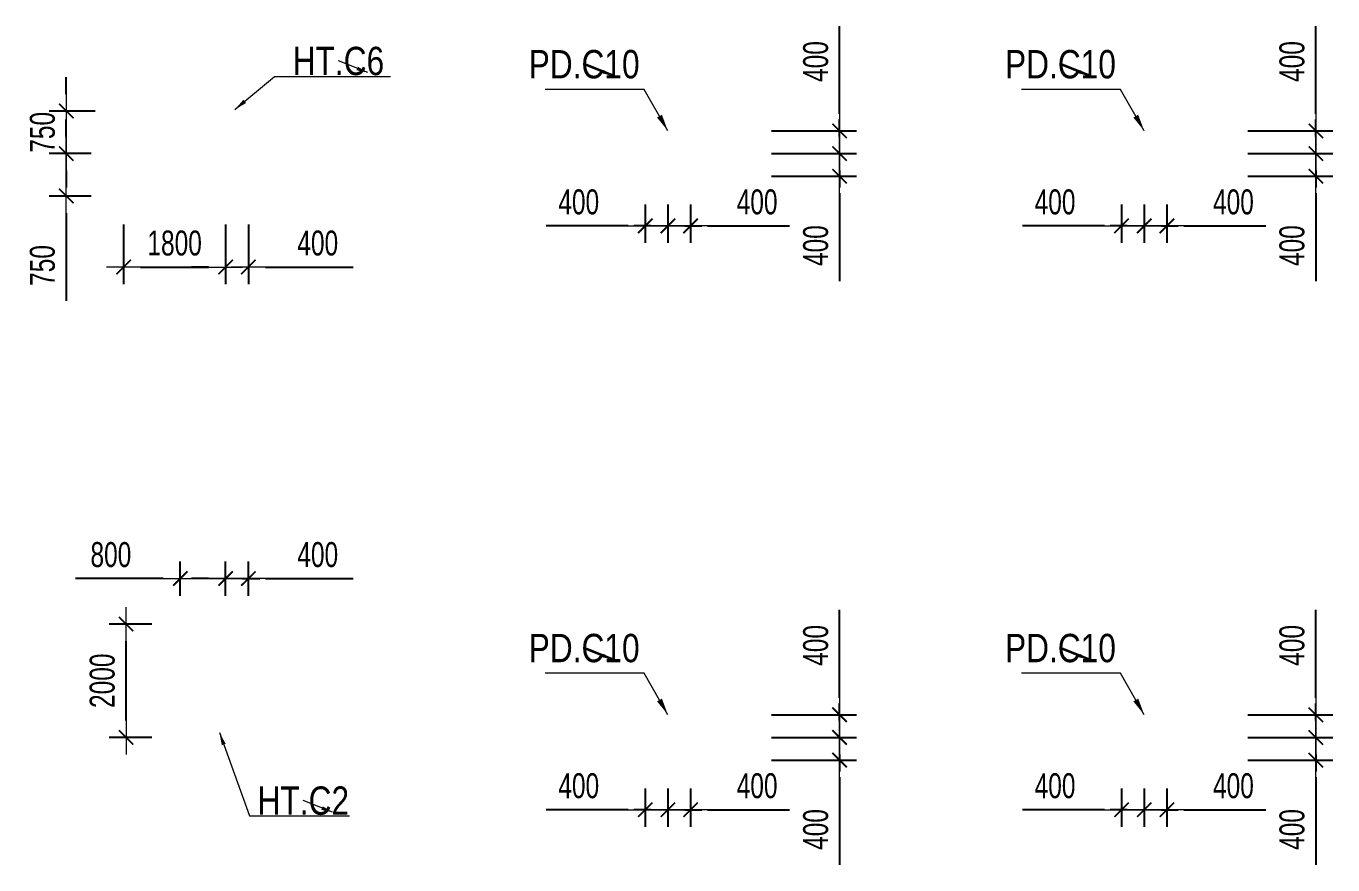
# Model space of a CAD drawing. Header units: millimetres. Extents: x -259680 to 286077, y -1281 to 94455.
# Drawn here: x 188081 to 211127, y 6651 to 21449 of the extents above; entities that cross this region are included whole.
import ezdxf
from ezdxf.enums import TextEntityAlignment as Align

# ---------------------------------------------------------------- set-up
doc = ezdxf.new("R2010")
doc.units = ezdxf.units.MM
doc.layers.get('0').update_dxf_attribs({"lineweight": 20})
doc.layers.get('Defpoints').update_dxf_attribs({"color": 151, "lineweight": 9})
for name, color, linetype, lineweight in [('$0$C1', 20, 'Continuous', 35), ('$1$NDC_S_ANNO', 7, 'Continuous', 20), ('$1$NDC_S_DIM', 1, 'Continuous', 15), ('$1$NDC_S_VN TEXT', 7, 'Continuous', 20), ('NDC_S_DIM', 1, 'Continuous', 15)]:
    doc.layers.add(name, color=color, linetype=linetype, lineweight=lineweight)
doc.styles.add('$1$NDC_DIM', font='', dxfattribs={"width": 0.75})
doc.styles.add('$2$ARIAL', font='arial.ttf', dxfattribs={"width": 0.8})
doc.styles.add('NDC_DIM', font='', dxfattribs={"width": 0.75})
doc.styles.get('$1$NDC_DIM').set_extended_font_data('Dotum')
doc.styles.get('NDC_DIM').set_extended_font_data('Dotum')
doc.dimstyles.new('$0$NDC_dim_150', dxfattribs={"dimscale": 150, "dimtxt": 2.2, "dimasz": 1.5, "dimexe": 1.5, "dimexo": 2.5, "dimgap": 1, "dimtad": 1, "dimdec": 0, "dimzin": 0, "dimdsep": 46, "dimtxsty": '$1$NDC_DIM', "dimblk": '$1$DIMMARK', "dimcen": 0.09, "dimdle": 1.2, "dimclrd": 1, "dimclre": 1, "dimclrt": 3, "dimadec": 0, "dimazin": 0, "dimtfac": 1, "dimtdec": 0, "dimtix": 1, "dimtofl": 0, "dimtmove": 0, "dimatfit": 3, "dimfxl": 6, "dimfxlon": 1, "dimtolj": 1, "dimtzin": 0, "dimarcsym": 0})
doc.dimstyles.new('$1$NDC_dim_iso', dxfattribs={"dimtxt": 2.2, "dimasz": 1, "dimexe": 1.5, "dimexo": 2.5, "dimgap": 1, "dimtad": 1, "dimdec": 0, "dimzin": 0, "dimdsep": 46, "dimtxsty": '$1$NDC_DIM', "dimblk": '$1$DIMMARK', "dimcen": 0.09, "dimdle": 1.2, "dimclrd": 1, "dimclre": 1, "dimclrt": 3, "dimadec": 0, "dimazin": 0, "dimtfac": 1, "dimtdec": 0, "dimtix": 1, "dimtofl": 0, "dimtmove": 0, "dimatfit": 3, "dimfxl": 6, "dimfxlon": 1, "dimtolj": 1, "dimtzin": 0, "dimarcsym": 0})
doc.dimstyles.new('NDC_dim_200', dxfattribs={"dimscale": 200, "dimtxt": 2.2, "dimasz": 1.5, "dimexe": 1.5, "dimexo": 2.5, "dimgap": 1, "dimtad": 1, "dimdec": 0, "dimzin": 0, "dimdsep": 46, "dimtxsty": 'NDC_DIM', "dimblk": 'DIMMARK', "dimcen": 0.09, "dimdle": 1.2, "dimclrd": 1, "dimclre": 1, "dimclrt": 3, "dimadec": 0, "dimazin": 0, "dimtfac": 1, "dimtdec": 0, "dimtix": 1, "dimtofl": 0, "dimtmove": 0, "dimatfit": 3, "dimfxl": 6, "dimfxlon": 1, "dimtolj": 1, "dimtzin": 0, "dimarcsym": 0})

# ---------------------------------------------------------------- blocks, each defined once
blk = doc.blocks.new('$1$DIMMARK')
at = {"layer": '$1$NDC_S_DIM', "color": 1}
blk.add_line((-1.5, 0), (1, 0), dxfattribs=at)
at = {"layer": '$1$NDC_S_DIM', "color": 2, "const_width": 0.1}
blk.add_lwpolyline([(-0.424, -0.424), (0.424, 0.424)], dxfattribs=at)
blk = doc.blocks.new('DIMMARK')
at = {"layer": 'NDC_S_DIM', "color": 1}
blk.add_line((-1.5, 0), (1, 0), dxfattribs=at)
at = {"layer": 'NDC_S_DIM', "color": 2, "const_width": 0.1}
blk.add_lwpolyline([(-0.424, -0.424), (0.424, 0.424)], dxfattribs=at)
blk = doc.blocks.new('*D824')
at = {"layer": 'Defpoints', "color": 0, "ltscale": 100, "transparency": 16777216}
for p in [(207800, 18800), (208200, 18800), (208200, 17924)]:
    blk.add_point(p, dxfattribs=at)
at = {"layer": 'NDC_S_DIM', "color": 1, "lineweight": -2, "ltscale": 100, "transparency": 16777216}
for p, q in [((207800, 18300), (207800, 17624)), ((208200, 18300), (208200, 17624)), ((207500, 17924), (207200, 17924)), ((208500, 17924), (209945, 17924))]:
    blk.add_line(p, q, dxfattribs=at)
at = {"layer": 'NDC_S_DIM', "color": 1, "lineweight": -2, "ltscale": 100, "transparency": 16777216, "xscale": 300, "yscale": 300, "zscale": 300}
blk.add_blockref('DIMMARK', (207800, 17924), dxfattribs=at)
at = {"layer": 'NDC_S_DIM', "color": 1, "lineweight": -2, "ltscale": 100, "transparency": 16777216, "xscale": 300, "yscale": 300, "zscale": 300, "rotation": 180}
blk.add_blockref('DIMMARK', (208200, 17924), dxfattribs=at)
at = {"layer": 'NDC_S_DIM', "color": 3, "ltscale": 100, "transparency": 16777216, "insert": (209373, 18345), "char_height": 440, "attachment_point": 5, "style": 'NDC_DIM'}
blk.add_mtext('\\A1;400', dxfattribs=at)
blk = doc.blocks.new('*D825')
at = {"layer": 'Defpoints', "color": 0, "ltscale": 100, "transparency": 16777216}
for p in [(207400, 18800), (207800, 18800), (207800, 17924)]:
    blk.add_point(p, dxfattribs=at)
at = {"layer": 'NDC_S_DIM', "color": 1, "lineweight": -2, "ltscale": 100, "transparency": 16777216}
for p, q in [((207400, 18300), (207400, 17624)), ((207800, 18300), (207800, 17624)), ((207100, 17924), (205655, 17924)), ((208100, 17924), (208400, 17924))]:
    blk.add_line(p, q, dxfattribs=at)
at = {"layer": 'NDC_S_DIM', "color": 1, "lineweight": -2, "ltscale": 100, "transparency": 16777216, "xscale": 300, "yscale": 300, "zscale": 300}
blk.add_blockref('DIMMARK', (207400, 17924), dxfattribs=at)
at = {"layer": 'NDC_S_DIM', "color": 1, "lineweight": -2, "ltscale": 100, "transparency": 16777216, "xscale": 300, "yscale": 300, "zscale": 300, "rotation": 180}
blk.add_blockref('DIMMARK', (207800, 17924), dxfattribs=at)
at = {"layer": 'NDC_S_DIM', "color": 3, "ltscale": 100, "transparency": 16777216, "insert": (206227, 18345), "char_height": 440, "attachment_point": 5, "style": 'NDC_DIM'}
blk.add_mtext('\\A1;400', dxfattribs=at)
blk = doc.blocks.new('*D826')
at = {"layer": 'Defpoints', "color": 0, "ltscale": 100, "transparency": 16777216}
for p in [(208200, 19600), (210827, 19600), (208200, 19200)]:
    blk.add_point(p, dxfattribs=at)
at = {"layer": 'NDC_S_DIM', "color": 1, "lineweight": -2, "ltscale": 100, "transparency": 16777216}
for p, q in [((210827, 19900), (210827, 21449)), ((209627, 19600), (211127, 19600)), ((209627, 19200), (211127, 19200)), ((210827, 18900), (210827, 18600))]:
    blk.add_line(p, q, dxfattribs=at)
at = {"layer": 'NDC_S_DIM', "color": 1, "lineweight": -2, "ltscale": 100, "transparency": 16777216, "xscale": 300, "yscale": 300, "zscale": 300}
for p, rotation in [((210827, 19600), 270), ((210827, 19200), 90)]:
    blk.add_blockref('DIMMARK', p, dxfattribs=dict(at, rotation=rotation))
at = {"layer": 'NDC_S_DIM', "color": 3, "ltscale": 100, "transparency": 16777216, "insert": (210407, 20824), "char_height": 440, "attachment_point": 5, "rotation": 90, "style": 'NDC_DIM'}
blk.add_mtext('\\A1;400', dxfattribs=at)
blk = doc.blocks.new('*D827')
at = {"layer": 'Defpoints', "color": 0, "ltscale": 100, "transparency": 16777216}
for p in [(208200, 19200), (210827, 19200), (208200, 18800)]:
    blk.add_point(p, dxfattribs=at)
at = {"layer": 'NDC_S_DIM', "color": 1, "lineweight": -2, "ltscale": 100, "transparency": 16777216}
for p, q in [((210827, 19500), (210827, 19800)), ((209627, 19200), (211127, 19200)), ((209627, 18800), (211127, 18800)), ((210827, 18500), (210827, 16951))]:
    blk.add_line(p, q, dxfattribs=at)
at = {"layer": 'NDC_S_DIM', "color": 1, "lineweight": -2, "ltscale": 100, "transparency": 16777216, "xscale": 300, "yscale": 300, "zscale": 300}
for p, rotation in [((210827, 19200), 270), ((210827, 18800), 90)]:
    blk.add_blockref('DIMMARK', p, dxfattribs=dict(at, rotation=rotation))
at = {"layer": 'NDC_S_DIM', "color": 3, "ltscale": 100, "transparency": 16777216, "insert": (210407, 17576), "char_height": 440, "attachment_point": 5, "rotation": 90, "style": 'NDC_DIM'}
blk.add_mtext('\\A1;400', dxfattribs=at)
blk = doc.blocks.new('*D828')
at = {"layer": 'Defpoints', "color": 0, "ltscale": 100, "transparency": 16777216}
for p in [(199400, 18800), (199800, 18800), (199800, 17924)]:
    blk.add_point(p, dxfattribs=at)
at = {"layer": 'NDC_S_DIM', "color": 1, "lineweight": -2, "ltscale": 100, "transparency": 16777216}
for p, q in [((199400, 18300), (199400, 17624)), ((199800, 18300), (199800, 17624)), ((199100, 17924), (198800, 17924)), ((200100, 17924), (201545, 17924))]:
    blk.add_line(p, q, dxfattribs=at)
at = {"layer": 'NDC_S_DIM', "color": 1, "lineweight": -2, "ltscale": 100, "transparency": 16777216, "xscale": 300, "yscale": 300, "zscale": 300}
blk.add_blockref('DIMMARK', (199400, 17924), dxfattribs=at)
at = {"layer": 'NDC_S_DIM', "color": 1, "lineweight": -2, "ltscale": 100, "transparency": 16777216, "xscale": 300, "yscale": 300, "zscale": 300, "rotation": 180}
blk.add_blockref('DIMMARK', (199800, 17924), dxfattribs=at)
at = {"layer": 'NDC_S_DIM', "color": 3, "ltscale": 100, "transparency": 16777216, "insert": (200973, 18345), "char_height": 440, "attachment_point": 5, "style": 'NDC_DIM'}
blk.add_mtext('\\A1;400', dxfattribs=at)
blk = doc.blocks.new('*D829')
at = {"layer": 'Defpoints', "color": 0, "ltscale": 100, "transparency": 16777216}
for p in [(199000, 18800), (199400, 18800), (199400, 17924)]:
    blk.add_point(p, dxfattribs=at)
at = {"layer": 'NDC_S_DIM', "color": 1, "lineweight": -2, "ltscale": 100, "transparency": 16777216}
for p, q in [((199000, 18300), (199000, 17624)), ((199400, 18300), (199400, 17624)), ((198700, 17924), (197255, 17924)), ((199700, 17924), (200000, 17924))]:
    blk.add_line(p, q, dxfattribs=at)
at = {"layer": 'NDC_S_DIM', "color": 1, "lineweight": -2, "ltscale": 100, "transparency": 16777216, "xscale": 300, "yscale": 300, "zscale": 300}
blk.add_blockref('DIMMARK', (199000, 17924), dxfattribs=at)
at = {"layer": 'NDC_S_DIM', "color": 1, "lineweight": -2, "ltscale": 100, "transparency": 16777216, "xscale": 300, "yscale": 300, "zscale": 300, "rotation": 180}
blk.add_blockref('DIMMARK', (199400, 17924), dxfattribs=at)
at = {"layer": 'NDC_S_DIM', "color": 3, "ltscale": 100, "transparency": 16777216, "insert": (197827, 18345), "char_height": 440, "attachment_point": 5, "style": 'NDC_DIM'}
blk.add_mtext('\\A1;400', dxfattribs=at)
blk = doc.blocks.new('*D830')
at = {"layer": 'Defpoints', "color": 0, "ltscale": 100, "transparency": 16777216}
for p in [(199800, 19600), (202427, 19600), (199800, 19200)]:
    blk.add_point(p, dxfattribs=at)
at = {"layer": 'NDC_S_DIM', "color": 1, "lineweight": -2, "ltscale": 100, "transparency": 16777216}
for p, q in [((202427, 19900), (202427, 21449)), ((201227, 19600), (202727, 19600)), ((201227, 19200), (202727, 19200)), ((202427, 18900), (202427, 18600))]:
    blk.add_line(p, q, dxfattribs=at)
at = {"layer": 'NDC_S_DIM', "color": 1, "lineweight": -2, "ltscale": 100, "transparency": 16777216, "xscale": 300, "yscale": 300, "zscale": 300}
for p, rotation in [((202427, 19600), 270), ((202427, 19200), 90)]:
    blk.add_blockref('DIMMARK', p, dxfattribs=dict(at, rotation=rotation))
at = {"layer": 'NDC_S_DIM', "color": 3, "ltscale": 100, "transparency": 16777216, "insert": (202007, 20824), "char_height": 440, "attachment_point": 5, "rotation": 90, "style": 'NDC_DIM'}
blk.add_mtext('\\A1;400', dxfattribs=at)
blk = doc.blocks.new('*D831')
at = {"layer": 'Defpoints', "color": 0, "ltscale": 100, "transparency": 16777216}
for p in [(199800, 19200), (202427, 19200), (199800, 18800)]:
    blk.add_point(p, dxfattribs=at)
at = {"layer": 'NDC_S_DIM', "color": 1, "lineweight": -2, "ltscale": 100, "transparency": 16777216}
for p, q in [((202427, 19500), (202427, 19800)), ((201227, 19200), (202727, 19200)), ((201227, 18800), (202727, 18800)), ((202427, 18500), (202427, 16951))]:
    blk.add_line(p, q, dxfattribs=at)
at = {"layer": 'NDC_S_DIM', "color": 1, "lineweight": -2, "ltscale": 100, "transparency": 16777216, "xscale": 300, "yscale": 300, "zscale": 300}
for p, rotation in [((202427, 19200), 270), ((202427, 18800), 90)]:
    blk.add_blockref('DIMMARK', p, dxfattribs=dict(at, rotation=rotation))
at = {"layer": 'NDC_S_DIM', "color": 3, "ltscale": 100, "transparency": 16777216, "insert": (202007, 17576), "char_height": 440, "attachment_point": 5, "rotation": 90, "style": 'NDC_DIM'}
blk.add_mtext('\\A1;400', dxfattribs=at)
blk = doc.blocks.new('*D832')
at = {"layer": 'Defpoints', "color": 0, "ltscale": 100, "transparency": 16777216}
for p in [(207800, 8500), (208200, 8500), (208200, 7624)]:
    blk.add_point(p, dxfattribs=at)
at = {"layer": 'NDC_S_DIM', "color": 1, "lineweight": -2, "ltscale": 100, "transparency": 16777216}
for p, q in [((207800, 8000), (207800, 7324)), ((208200, 8000), (208200, 7324)), ((207500, 7624), (207200, 7624)), ((208500, 7624), (209945, 7624))]:
    blk.add_line(p, q, dxfattribs=at)
at = {"layer": 'NDC_S_DIM', "color": 1, "lineweight": -2, "ltscale": 100, "transparency": 16777216, "xscale": 300, "yscale": 300, "zscale": 300}
blk.add_blockref('DIMMARK', (207800, 7624), dxfattribs=at)
at = {"layer": 'NDC_S_DIM', "color": 1, "lineweight": -2, "ltscale": 100, "transparency": 16777216, "xscale": 300, "yscale": 300, "zscale": 300, "rotation": 180}
blk.add_blockref('DIMMARK', (208200, 7624), dxfattribs=at)
at = {"layer": 'NDC_S_DIM', "color": 3, "ltscale": 100, "transparency": 16777216, "insert": (209373, 8045), "char_height": 440, "attachment_point": 5, "style": 'NDC_DIM'}
blk.add_mtext('\\A1;400', dxfattribs=at)
blk = doc.blocks.new('*D833')
at = {"layer": 'Defpoints', "color": 0, "ltscale": 100, "transparency": 16777216}
for p in [(207400, 8500), (207800, 8500), (207800, 7624)]:
    blk.add_point(p, dxfattribs=at)
at = {"layer": 'NDC_S_DIM', "color": 1, "lineweight": -2, "ltscale": 100, "transparency": 16777216}
for p, q in [((207400, 8000), (207400, 7324)), ((207800, 8000), (207800, 7324)), ((207100, 7624), (205655, 7624)), ((208100, 7624), (208400, 7624))]:
    blk.add_line(p, q, dxfattribs=at)
at = {"layer": 'NDC_S_DIM', "color": 1, "lineweight": -2, "ltscale": 100, "transparency": 16777216, "xscale": 300, "yscale": 300, "zscale": 300}
blk.add_blockref('DIMMARK', (207400, 7624), dxfattribs=at)
at = {"layer": 'NDC_S_DIM', "color": 1, "lineweight": -2, "ltscale": 100, "transparency": 16777216, "xscale": 300, "yscale": 300, "zscale": 300, "rotation": 180}
blk.add_blockref('DIMMARK', (207800, 7624), dxfattribs=at)
at = {"layer": 'NDC_S_DIM', "color": 3, "ltscale": 100, "transparency": 16777216, "insert": (206227, 8045), "char_height": 440, "attachment_point": 5, "style": 'NDC_DIM'}
blk.add_mtext('\\A1;400', dxfattribs=at)
blk = doc.blocks.new('*D834')
at = {"layer": 'Defpoints', "color": 0, "ltscale": 100, "transparency": 16777216}
for p in [(208200, 9300), (210827, 9300), (208200, 8900)]:
    blk.add_point(p, dxfattribs=at)
at = {"layer": 'NDC_S_DIM', "color": 1, "lineweight": -2, "ltscale": 100, "transparency": 16777216}
for p, q in [((210827, 9600), (210827, 11149)), ((209627, 9300), (211127, 9300)), ((209627, 8900), (211127, 8900)), ((210827, 8600), (210827, 8300))]:
    blk.add_line(p, q, dxfattribs=at)
at = {"layer": 'NDC_S_DIM', "color": 1, "lineweight": -2, "ltscale": 100, "transparency": 16777216, "xscale": 300, "yscale": 300, "zscale": 300}
for p, rotation in [((210827, 9300), 270), ((210827, 8900), 90)]:
    blk.add_blockref('DIMMARK', p, dxfattribs=dict(at, rotation=rotation))
at = {"layer": 'NDC_S_DIM', "color": 3, "ltscale": 100, "transparency": 16777216, "insert": (210407, 10524), "char_height": 440, "attachment_point": 5, "rotation": 90, "style": 'NDC_DIM'}
blk.add_mtext('\\A1;400', dxfattribs=at)
blk = doc.blocks.new('*D835')
at = {"layer": 'Defpoints', "color": 0, "ltscale": 100, "transparency": 16777216}
for p in [(208200, 8900), (210827, 8900), (208200, 8500)]:
    blk.add_point(p, dxfattribs=at)
at = {"layer": 'NDC_S_DIM', "color": 1, "lineweight": -2, "ltscale": 100, "transparency": 16777216}
for p, q in [((210827, 9200), (210827, 9500)), ((209627, 8900), (211127, 8900)), ((209627, 8500), (211127, 8500)), ((210827, 8200), (210827, 6651))]:
    blk.add_line(p, q, dxfattribs=at)
at = {"layer": 'NDC_S_DIM', "color": 1, "lineweight": -2, "ltscale": 100, "transparency": 16777216, "xscale": 300, "yscale": 300, "zscale": 300}
for p, rotation in [((210827, 8900), 270), ((210827, 8500), 90)]:
    blk.add_blockref('DIMMARK', p, dxfattribs=dict(at, rotation=rotation))
at = {"layer": 'NDC_S_DIM', "color": 3, "ltscale": 100, "transparency": 16777216, "insert": (210407, 7276), "char_height": 440, "attachment_point": 5, "rotation": 90, "style": 'NDC_DIM'}
blk.add_mtext('\\A1;400', dxfattribs=at)
blk = doc.blocks.new('*D836')
at = {"layer": 'Defpoints', "color": 0, "ltscale": 100, "transparency": 16777216}
for p in [(199400, 8500), (199800, 8500), (199800, 7624)]:
    blk.add_point(p, dxfattribs=at)
at = {"layer": 'NDC_S_DIM', "color": 1, "lineweight": -2, "ltscale": 100, "transparency": 16777216}
for p, q in [((199400, 8000), (199400, 7324)), ((199800, 8000), (199800, 7324)), ((199100, 7624), (198800, 7624)), ((200100, 7624), (201545, 7624))]:
    blk.add_line(p, q, dxfattribs=at)
at = {"layer": 'NDC_S_DIM', "color": 1, "lineweight": -2, "ltscale": 100, "transparency": 16777216, "xscale": 300, "yscale": 300, "zscale": 300}
blk.add_blockref('DIMMARK', (199400, 7624), dxfattribs=at)
at = {"layer": 'NDC_S_DIM', "color": 1, "lineweight": -2, "ltscale": 100, "transparency": 16777216, "xscale": 300, "yscale": 300, "zscale": 300, "rotation": 180}
blk.add_blockref('DIMMARK', (199800, 7624), dxfattribs=at)
at = {"layer": 'NDC_S_DIM', "color": 3, "ltscale": 100, "transparency": 16777216, "insert": (200973, 8045), "char_height": 440, "attachment_point": 5, "style": 'NDC_DIM'}
blk.add_mtext('\\A1;400', dxfattribs=at)
blk = doc.blocks.new('*D837')
at = {"layer": 'Defpoints', "color": 0, "ltscale": 100, "transparency": 16777216}
for p in [(199000, 8500), (199400, 8500), (199400, 7624)]:
    blk.add_point(p, dxfattribs=at)
at = {"layer": 'NDC_S_DIM', "color": 1, "lineweight": -2, "ltscale": 100, "transparency": 16777216}
for p, q in [((199000, 8000), (199000, 7324)), ((199400, 8000), (199400, 7324)), ((198700, 7624), (197255, 7624)), ((199700, 7624), (200000, 7624))]:
    blk.add_line(p, q, dxfattribs=at)
at = {"layer": 'NDC_S_DIM', "color": 1, "lineweight": -2, "ltscale": 100, "transparency": 16777216, "xscale": 300, "yscale": 300, "zscale": 300}
blk.add_blockref('DIMMARK', (199000, 7624), dxfattribs=at)
at = {"layer": 'NDC_S_DIM', "color": 1, "lineweight": -2, "ltscale": 100, "transparency": 16777216, "xscale": 300, "yscale": 300, "zscale": 300, "rotation": 180}
blk.add_blockref('DIMMARK', (199400, 7624), dxfattribs=at)
at = {"layer": 'NDC_S_DIM', "color": 3, "ltscale": 100, "transparency": 16777216, "insert": (197827, 8045), "char_height": 440, "attachment_point": 5, "style": 'NDC_DIM'}
blk.add_mtext('\\A1;400', dxfattribs=at)
blk = doc.blocks.new('*D838')
at = {"layer": 'Defpoints', "color": 0, "ltscale": 100, "transparency": 16777216}
for p in [(199800, 9300), (202427, 9300), (199800, 8900)]:
    blk.add_point(p, dxfattribs=at)
at = {"layer": 'NDC_S_DIM', "color": 1, "lineweight": -2, "ltscale": 100, "transparency": 16777216}
for p, q in [((202427, 9600), (202427, 11149)), ((201227, 9300), (202727, 9300)), ((201227, 8900), (202727, 8900)), ((202427, 8600), (202427, 8300))]:
    blk.add_line(p, q, dxfattribs=at)
at = {"layer": 'NDC_S_DIM', "color": 1, "lineweight": -2, "ltscale": 100, "transparency": 16777216, "xscale": 300, "yscale": 300, "zscale": 300}
for p, rotation in [((202427, 9300), 270), ((202427, 8900), 90)]:
    blk.add_blockref('DIMMARK', p, dxfattribs=dict(at, rotation=rotation))
at = {"layer": 'NDC_S_DIM', "color": 3, "ltscale": 100, "transparency": 16777216, "insert": (202007, 10524), "char_height": 440, "attachment_point": 5, "rotation": 90, "style": 'NDC_DIM'}
blk.add_mtext('\\A1;400', dxfattribs=at)
blk = doc.blocks.new('*D839')
at = {"layer": 'Defpoints', "color": 0, "ltscale": 100, "transparency": 16777216}
for p in [(199800, 8900), (202427, 8900), (199800, 8500)]:
    blk.add_point(p, dxfattribs=at)
at = {"layer": 'NDC_S_DIM', "color": 1, "lineweight": -2, "ltscale": 100, "transparency": 16777216}
for p, q in [((202427, 9200), (202427, 9500)), ((201227, 8900), (202727, 8900)), ((201227, 8500), (202727, 8500)), ((202427, 8200), (202427, 6651))]:
    blk.add_line(p, q, dxfattribs=at)
at = {"layer": 'NDC_S_DIM', "color": 1, "lineweight": -2, "ltscale": 100, "transparency": 16777216, "xscale": 300, "yscale": 300, "zscale": 300}
for p, rotation in [((202427, 8900), 270), ((202427, 8500), 90)]:
    blk.add_blockref('DIMMARK', p, dxfattribs=dict(at, rotation=rotation))
at = {"layer": 'NDC_S_DIM', "color": 3, "ltscale": 100, "transparency": 16777216, "insert": (202007, 7276), "char_height": 440, "attachment_point": 5, "rotation": 90, "style": 'NDC_DIM'}
blk.add_mtext('\\A1;400', dxfattribs=at)
blk = doc.blocks.new('*D1320')
at = {"layer": 'Defpoints', "color": 0, "ltscale": 100, "transparency": 16777216}
for p in [(189845, 10900), (190800, 10900), (190800, 8900)]:
    blk.add_point(p, dxfattribs=at)
at = {"layer": 'NDC_S_DIM', "color": 1, "lineweight": -2, "ltscale": 100, "transparency": 16777216}
for p, q in [((190300, 10900), (189545, 10900)), ((189845, 9200), (189845, 10600)), ((190300, 8900), (189545, 8900))]:
    blk.add_line(p, q, dxfattribs=at)
at = {"layer": 'NDC_S_DIM', "color": 1, "lineweight": -2, "ltscale": 100, "transparency": 16777216, "xscale": 300, "yscale": 300, "zscale": 300}
for p, rotation in [((189845, 10900), 90), ((189845, 8900), 270)]:
    blk.add_blockref('DIMMARK', p, dxfattribs=dict(at, rotation=rotation))
at = {"layer": 'NDC_S_DIM', "color": 3, "ltscale": 100, "transparency": 16777216, "insert": (189425, 9900), "char_height": 440, "attachment_point": 5, "rotation": 90, "style": 'NDC_DIM'}
blk.add_mtext('\\A1;2000', dxfattribs=at)
blk = doc.blocks.new('*D1321')
at = {"layer": 'Defpoints', "color": 0, "ltscale": 100, "transparency": 16777216}
for p in [(191600, 11703), (190800, 10900), (191600, 10900)]:
    blk.add_point(p, dxfattribs=at)
at = {"layer": 'NDC_S_DIM', "color": 1, "lineweight": -2, "ltscale": 100, "transparency": 16777216}
for p, q in [((190800, 11400), (190800, 12003)), ((191600, 11400), (191600, 12003)), ((190500, 11703), (188951, 11703)), ((191900, 11703), (192200, 11703))]:
    blk.add_line(p, q, dxfattribs=at)
at = {"layer": 'NDC_S_DIM', "color": 1, "lineweight": -2, "ltscale": 100, "transparency": 16777216, "xscale": 300, "yscale": 300, "zscale": 300}
blk.add_blockref('DIMMARK', (190800, 11703), dxfattribs=at)
at = {"layer": 'NDC_S_DIM', "color": 1, "lineweight": -2, "ltscale": 100, "transparency": 16777216, "xscale": 300, "yscale": 300, "zscale": 300, "rotation": 180}
blk.add_blockref('DIMMARK', (191600, 11703), dxfattribs=at)
at = {"layer": 'NDC_S_DIM', "color": 3, "ltscale": 100, "transparency": 16777216, "insert": (189576, 12123), "char_height": 440, "attachment_point": 5, "style": 'NDC_DIM'}
blk.add_mtext('\\A1;800', dxfattribs=at)
blk = doc.blocks.new('*D1322')
at = {"layer": 'Defpoints', "color": 0, "ltscale": 100, "transparency": 16777216}
for p in [(192000, 11703), (191600, 10900), (192000, 10900)]:
    blk.add_point(p, dxfattribs=at)
at = {"layer": 'NDC_S_DIM', "color": 1, "lineweight": -2, "ltscale": 100, "transparency": 16777216}
for p, q in [((191600, 11400), (191600, 12003)), ((192000, 11400), (192000, 12003)), ((191300, 11703), (191000, 11703)), ((192300, 11703), (193849, 11703))]:
    blk.add_line(p, q, dxfattribs=at)
at = {"layer": 'NDC_S_DIM', "color": 1, "lineweight": -2, "ltscale": 100, "transparency": 16777216, "xscale": 300, "yscale": 300, "zscale": 300}
blk.add_blockref('DIMMARK', (191600, 11703), dxfattribs=at)
at = {"layer": 'NDC_S_DIM', "color": 1, "lineweight": -2, "ltscale": 100, "transparency": 16777216, "xscale": 300, "yscale": 300, "zscale": 300, "rotation": 180}
blk.add_blockref('DIMMARK', (192000, 11703), dxfattribs=at)
at = {"layer": 'NDC_S_DIM', "color": 3, "ltscale": 100, "transparency": 16777216, "insert": (193224, 12123), "char_height": 440, "attachment_point": 5, "style": 'NDC_DIM'}
blk.add_mtext('\\A1;400', dxfattribs=at)
blk = doc.blocks.new('*D1323')
at = {"layer": 'Defpoints', "color": 0, "ltscale": 100, "transparency": 16777216}
for p in [(189800, 18450), (191600, 18450), (191600, 17199)]:
    blk.add_point(p, dxfattribs=at)
at = {"layer": 'NDC_S_DIM', "color": 1, "lineweight": -2, "ltscale": 100, "transparency": 16777216}
for p, q in [((189800, 17950), (189800, 16899)), ((191600, 17950), (191600, 16899)), ((190100, 17199), (191300, 17199))]:
    blk.add_line(p, q, dxfattribs=at)
at = {"layer": 'NDC_S_DIM', "color": 1, "lineweight": -2, "ltscale": 100, "transparency": 16777216, "xscale": 300, "yscale": 300, "zscale": 300, "rotation": 180}
blk.add_blockref('DIMMARK', (189800, 17199), dxfattribs=at)
at = {"layer": 'NDC_S_DIM', "color": 1, "lineweight": -2, "ltscale": 100, "transparency": 16777216, "xscale": 300, "yscale": 300, "zscale": 300}
blk.add_blockref('DIMMARK', (191600, 17199), dxfattribs=at)
at = {"layer": 'NDC_S_DIM', "color": 3, "ltscale": 100, "transparency": 16777216, "insert": (190700, 17619), "char_height": 440, "attachment_point": 5, "style": 'NDC_DIM'}
blk.add_mtext('\\A1;1800', dxfattribs=at)
blk = doc.blocks.new('*D1324')
at = {"layer": 'Defpoints', "color": 0, "ltscale": 100, "transparency": 16777216}
for p in [(191600, 18450), (192000, 18450), (192000, 17199)]:
    blk.add_point(p, dxfattribs=at)
at = {"layer": 'NDC_S_DIM', "color": 1, "lineweight": -2, "ltscale": 100, "transparency": 16777216}
for p, q in [((191600, 17950), (191600, 16899)), ((192000, 17950), (192000, 16899)), ((191300, 17199), (191000, 17199)), ((192300, 17199), (193849, 17199))]:
    blk.add_line(p, q, dxfattribs=at)
at = {"layer": 'NDC_S_DIM', "color": 1, "lineweight": -2, "ltscale": 100, "transparency": 16777216, "xscale": 300, "yscale": 300, "zscale": 300}
blk.add_blockref('DIMMARK', (191600, 17199), dxfattribs=at)
at = {"layer": 'NDC_S_DIM', "color": 1, "lineweight": -2, "ltscale": 100, "transparency": 16777216, "xscale": 300, "yscale": 300, "zscale": 300, "rotation": 180}
blk.add_blockref('DIMMARK', (192000, 17199), dxfattribs=at)
at = {"layer": 'NDC_S_DIM', "color": 3, "ltscale": 100, "transparency": 16777216, "insert": (193224, 17619), "char_height": 440, "attachment_point": 5, "style": 'NDC_DIM'}
blk.add_mtext('\\A1;400', dxfattribs=at)
blk = doc.blocks.new('*D1325')
at = {"layer": 'Defpoints', "color": 0, "ltscale": 100, "transparency": 16777216}
for p in [(189730, 19200), (188790, 18450), (189730, 18450)]:
    blk.add_point(p, dxfattribs=at)
at = {"layer": 'NDC_S_DIM', "color": 1, "lineweight": -2, "ltscale": 100, "transparency": 16777216}
for p, q in [((188790, 19500), (188790, 19800)), ((189230, 19200), (188490, 19200)), ((189230, 18450), (188490, 18450)), ((188790, 18150), (188790, 16601))]:
    blk.add_line(p, q, dxfattribs=at)
at = {"layer": 'NDC_S_DIM', "color": 1, "lineweight": -2, "ltscale": 100, "transparency": 16777216, "xscale": 300, "yscale": 300, "zscale": 300}
for p, rotation in [((188790, 19200), 270), ((188790, 18450), 90)]:
    blk.add_blockref('DIMMARK', p, dxfattribs=dict(at, rotation=rotation))
at = {"layer": 'NDC_S_DIM', "color": 3, "ltscale": 100, "transparency": 16777216, "insert": (188370, 17226), "char_height": 440, "attachment_point": 5, "rotation": 90, "style": 'NDC_DIM'}
blk.add_mtext('\\A1;750', dxfattribs=at)
blk = doc.blocks.new('*D1326')
at = {"layer": 'Defpoints', "color": 0, "ltscale": 100, "transparency": 16777216}
for p in [(188790, 19950), (189800, 19950), (189730, 19200)]:
    blk.add_point(p, dxfattribs=at)
at = {"layer": 'NDC_S_DIM', "color": 1, "lineweight": -2, "ltscale": 100, "transparency": 16777216}
for p, q in [((188790, 20250), (188790, 20550)), ((189300, 19950), (188490, 19950)), ((189230, 19200), (188490, 19200)), ((188790, 18900), (188790, 18600))]:
    blk.add_line(p, q, dxfattribs=at)
at = {"layer": 'NDC_S_DIM', "color": 1, "lineweight": -2, "ltscale": 100, "transparency": 16777216, "xscale": 300, "yscale": 300, "zscale": 300}
for p, rotation in [((188790, 19950), 270), ((188790, 19200), 90)]:
    blk.add_blockref('DIMMARK', p, dxfattribs=dict(at, rotation=rotation))
at = {"layer": 'NDC_S_DIM', "color": 3, "ltscale": 100, "transparency": 16777216, "insert": (188370, 19575), "char_height": 440, "attachment_point": 5, "rotation": 90, "style": 'NDC_DIM'}
blk.add_mtext('\\A1;750', dxfattribs=at)
blk = doc.blocks.new('*U220')
at = {"layer": '$1$NDC_S_ANNO', "ltscale": 0.8, "style": '$2$ARIAL', "width": 0.8, "flags": 1}
blk.add_attdef('CHU_THICH', text='', height=2.5, dxfattribs=at).set_placement((0, 0), align=Align.MIDDLE_CENTER)
at = {"layer": '$1$NDC_S_ANNO', "ltscale": 0.8, "style": '$2$ARIAL', "width": 0.8}
blk.add_attdef('TEN', text='', height=2.5, dxfattribs=at).set_placement((-2.58, 1.03), align=Align.MIDDLE_CENTER)
at = {"layer": 'Defpoints'}
blk.add_leader([(0, 0), (-2.58, 1.03)], dimstyle='$1$NDC_dim_iso', override={"dimgap": 0.625, "dimtad": 0}, dxfattribs=at)
blk = doc.blocks.new('$0$co t check')
at = {"layer": '$0$C1', "color": 0, "xscale": 200, "yscale": 200, "zscale": 200}
for p in [(196398, 20571), (204798, 20571), (196398, 10271), (204798, 10271)]:
    blk.add_blockref('*U220', p, dxfattribs=at).add_auto_attribs({'TEN': 'PD.C10'})
at = {"layer": '$1$NDC_S_VN TEXT', "xscale": 200, "yscale": 200, "zscale": 200}
for p, values in [((192064, 20628), {'TEN': 'HT.C6'}), ((191445, 7579), {'TEN': 'HT.C2'})]:
    blk.add_blockref('*U220', p, dxfattribs=at).add_auto_attribs(values)
at = {"layer": '$0$C1', "color": 0}
for points in [[(197359, 19600), (196942, 20332), (195193, 20332)], [(205759, 19600), (205342, 20332), (203593, 20332)], [(197359, 9300), (196942, 10032), (195193, 10032)], [(205759, 9300), (205342, 10032), (203593, 10032)]]:
    blk.add_leader(points, dimstyle='$0$NDC_dim_150', override={"dimasz": 2, "dimgap": 1, "dimtad": 0}, dxfattribs=at)
for points in [[(189722, 19976), (190422, 20561), (192464, 20561)], [(189449, 8986), (189981, 7518), (191746, 7518)]]:
    blk.add_leader(points, dimstyle='$0$NDC_dim_150', override={"dimgap": 1, "dimtad": 0})

msp = doc.modelspace()

# ---------------------------------------------------------------- block references
at = {"layer": '$1$NDC_S_DIM'}
msp.add_blockref('$0$co t check', (2040.6, 0), dxfattribs=at)

# ---------------------------------------------------------------- dimensions: what is measured, and where the dimension line sits
at = {"layer": 'NDC_S_DIM', "ltscale": 100}
for base, p1, p2, picture, middle in [((202426.7, 19600), (199800, 19200), (199800, 19600), '*D830', (202426.7, 20824.3)), ((210826.7, 19600), (208200, 19200), (208200, 19600), '*D826', (210826.7, 20824.3)), ((188790, 18450), (189730, 19200), (189730, 18450), '*D1325', (188790, 17225.7)), ((202426.7, 19200), (199800, 18800), (199800, 19200), '*D831', (202426.7, 17575.7)), ((210826.7, 19200), (208200, 18800), (208200, 19200), '*D827', (210826.7, 17575.7)), ((202426.7, 9300), (199800, 8900), (199800, 9300), '*D838', (202426.7, 10524.3)), ((210826.7, 9300), (208200, 8900), (208200, 9300), '*D834', (210826.7, 10524.3)), ((202426.7, 8900), (199800, 8500), (199800, 8900), '*D839', (202426.7, 7275.7)), ((210826.7, 8900), (208200, 8500), (208200, 8900), '*D835', (210826.7, 7275.7))]:
    dim = msp.add_linear_dim(base=base, p1=p1, p2=p2, angle=90, dimstyle='NDC_dim_200', dxfattribs=at)
    dim.commit()
    dim.dimension.update_dxf_attribs({"geometry": picture, "text_midpoint": middle, "dimtype": 160})
for base, p1, p2, picture, middle in [((188790, 19950), (189730, 19200), (189800, 19950), '*D1326', (188370, 19575)), ((189844.8, 10900), (190800, 8900), (190800, 10900), '*D1320', (189424.8, 9900))]:
    dim = msp.add_linear_dim(base=base, p1=p1, p2=p2, angle=90, dimstyle='NDC_dim_200', dxfattribs=at)
    dim.commit()
    dim.dimension.update_dxf_attribs({"geometry": picture, "text_midpoint": middle})
for base, p1, p2, picture, middle in [((199400, 17924.4), (199000, 18800), (199400, 18800), '*D829', (197827.5, 17924.4)), ((199800, 17924.4), (199400, 18800), (199800, 18800), '*D828', (200972.5, 17924.4)), ((207800, 17924.4), (207400, 18800), (207800, 18800), '*D825', (206227.5, 17924.4)), ((208200, 17924.4), (207800, 18800), (208200, 18800), '*D824', (209372.5, 17924.4)), ((192000, 17198.7), (191600, 18450), (192000, 18450), '*D1324', (193224.3, 17198.7)), ((191600, 11702.9), (190800, 10900), (191600, 10900), '*D1321', (189575.7, 11702.9)), ((192000, 11702.9), (191600, 10900), (192000, 10900), '*D1322', (193224.3, 11702.9)), ((199400, 7624.4), (199000, 8500), (199400, 8500), '*D837', (197827.5, 7624.4)), ((199800, 7624.4), (199400, 8500), (199800, 8500), '*D836', (200972.5, 7624.4)), ((207800, 7624.4), (207400, 8500), (207800, 8500), '*D833', (206227.5, 7624.4)), ((208200, 7624.4), (207800, 8500), (208200, 8500), '*D832', (209372.5, 7624.4))]:
    dim = msp.add_linear_dim(base=base, p1=p1, p2=p2, dimstyle='NDC_dim_200', dxfattribs=at)
    dim.commit()
    dim.dimension.update_dxf_attribs({"geometry": picture, "text_midpoint": middle, "dimtype": 160})
dim = msp.add_linear_dim(base=(191600, 17198.7), p1=(189800, 18450), p2=(191600, 18450), dimstyle='NDC_dim_200', dxfattribs=at)
dim.commit()
dim.dimension.update_dxf_attribs({"geometry": '*D1323', "text_midpoint": (190700, 17618.7)})

doc.saveas('drawing.dxf')
